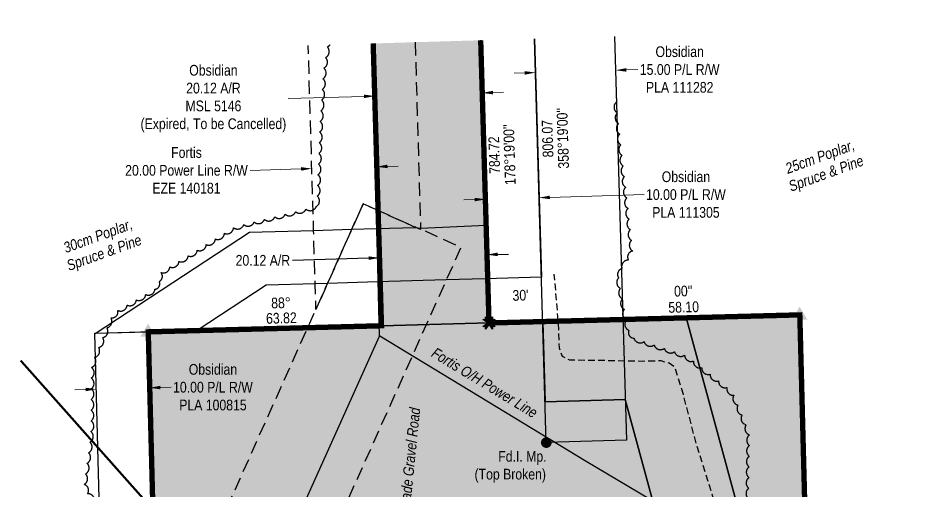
# Model space of a CAD drawing. Extents: x 628917 to 632031, y 5832159 to 5834819.
# Drawn here: x 630251 to 631090, y 5832988 to 5833430 of the extents above; entities that cross this region are included whole.
import ezdxf
from ezdxf.enums import TextEntityAlignment as Align

# ---------------------------------------------------------------- set-up
doc = ezdxf.new("R2010")
doc.units = 0
doc.header["$LTSCALE"] = 5
doc.header["$PDMODE"] = 34
doc.header["$PDSIZE"] = 0.03
for name, pattern in [('0', [1, 1, 0]), ('CENTERLINEX3', [5, 2.5, -1, 0.5, -1]), ('DASHDOT2', [12.7, 6.35, -3.175, 0, -3.175]), ('foc-FLOWLINE', [3.75, 2.5, -1.25]), ('UG_PIPE', [1.875, 1.25, -0.625])]:
    doc.linetypes.add(name, pattern=pattern)
doc.layers.get('Defpoints').update_dxf_attribs({"color": 9})
for name, color, linetype in [('AS-PIPE-UG', 44, 'UG_PIPE'), ('AS-POWER', 104, 'foc-POWER'), ('AS-POWER-T', 104, 'Continuous'), ('AS-ROADS', 254, 'Continuous'), ('AS-WILDLIFE', 131, 'DASHDOT2'), ('C-RW', 13, 'Continuous'), ('F-EZE', 190, 'foc-FLOWLINE'), ('L-BD', 7, 'Continuous'), ('L-MON', 1, 'Continuous'), ('P-PROPOSED', 10, 'Continuous'), ('P-PROPOSED-H', 21, 'Continuous'), ('P-TXT', 4, 'Continuous'), ('T-BUSH', 110, '0'), ('T-BUSH-T', 110, 'Continuous')]:
    doc.layers.add(name, color=color, linetype=linetype)
doc.layers.add('AS-TRAPPER BOUNDARY', color=7, linetype='CENTERLINEX3', true_color=0xb85c00, transparency=0.6)
for name, color, linetype, lineweight in [('C-AR-T', 13, 'Continuous', 9), ('C-RW-T', 13, 'Continuous', 9), ('F-EZE-T', 190, 'Continuous', 9), ('T-TEXT', 48, 'Continuous', 18)]:
    doc.layers.add(name, color=color, linetype=linetype, lineweight=lineweight)
doc.styles.add('80CG', font='ARIALN.TTF', dxfattribs={"height": 10})
doc.styles.add('80L', font='ARIALN.TTF', dxfattribs={"height": 10})
doc.styles.add('80LS', font='ARIALNI.TTF', dxfattribs={"height": 10})
doc.styles.add('foc-LtypeFont', font='ARIALN.TTF', dxfattribs={"height": 7.35})
doc.linetypes.add('foc-POWER', pattern='A,6,-1,["P",foc-LtypeFont,S=0.2,R=0,X=-0.625,Y=-0.75],-1.24,4', length=12.24)
doc.dimstyles.new('Compass 5 000', dxfattribs={"dimscale": 5, "dimtxt": 9, "dimasz": 2, "dimexe": 0.2, "dimexo": 0.0625, "dimgap": 0.5, "dimtad": 0, "dimtih": 1, "dimtoh": 1, "dimzin": 0, "dimdsep": 46, "dimtxsty": '80CG', "dimcen": 0.1, "dimse1": 1, "dimse2": 1, "dimclrd": 256, "dimclrt": 256, "dimaunit": 1, "dimadec": 4, "dimazin": 0, "dimtfac": 0.06, "dimtofl": 0, "dimtmove": 0, "dimatfit": 1, "dimfxl": 0.2, "dimtolj": 1, "dimtzin": 0, "dimlwd": -1, "dimarcsym": 0})

# ---------------------------------------------------------------- blocks, each defined once
blk = doc.blocks.new('*D78')
at = {"layer": 'C-RW-T', "transparency": 16777216}
for p, q in [((630724.97, 5833378.14), (630714.98, 5833377.85)), ((630819.88, 5833380.93), (630830.69, 5833381.25))]:
    blk.add_line(p, q, dxfattribs=at)
for points in [[(630724.93, 5833379.81), (630725.02, 5833376.48), (630734.97, 5833378.44)], [(630819.83, 5833382.6), (630819.93, 5833379.27), (630809.89, 5833380.64)]]:
    blk.add_solid(points, dxfattribs=at)
at = {"layer": 'Defpoints', "color": 0, "transparency": 16777216}
for p in [(630809.89, 5833380.64), (630735.32, 5833366.49), (630810.24, 5833368.69)]:
    blk.add_point(p, dxfattribs=at)
at = {"layer": 'C-RW-T', "transparency": 16777216, "insert": (630869.78, 5833381.25), "char_height": 10, "attachment_point": 5, "style": '80CG'}
blk.add_mtext('\\A1;Obsidian\\P15.00 P/L R/W\\PPLA 111282', dxfattribs=at)
blk = doc.blocks.new('*D79')
at = {"layer": 'C-RW-T', "transparency": 16777216}
for p, q in [((630678.17, 5833259.66), (630668.17, 5833259.36)), ((630748.4, 5833261.72), (630836.53, 5833264.31))]:
    blk.add_line(p, q, dxfattribs=at)
for points in [[(630678.12, 5833261.32), (630678.22, 5833257.99), (630688.16, 5833259.95)], [(630748.35, 5833263.39), (630748.45, 5833260.06), (630738.41, 5833261.43)]]:
    blk.add_solid(points, dxfattribs=at)
at = {"layer": 'Defpoints', "color": 0, "transparency": 16777216}
for p in [(630688.14, 5833260.77), (630738.38, 5833262.25), (630738.41, 5833261.43)]:
    blk.add_point(p, dxfattribs=at)
at = {"layer": 'C-RW-T', "transparency": 16777216, "insert": (630875.61, 5833264.31), "char_height": 10, "attachment_point": 5, "style": '80CG'}
blk.add_mtext('\\A1;Obsidian\\P10.00 P/L R/W\\PPLA 111305', dxfattribs=at)
blk = doc.blocks.new('*D80')
at = {"layer": 'C-AR-T', "transparency": 16777216}
for p, q in [((630695.24, 5833359.74), (630705.23, 5833360.03)), ((630574.76, 5833356.2), (630503.91, 5833354.11))]:
    blk.add_line(p, q, dxfattribs=at)
for points in [[(630574.71, 5833357.86), (630574.81, 5833354.53), (630584.75, 5833356.49)], [(630695.19, 5833361.4), (630695.28, 5833358.07), (630685.24, 5833359.44)]]:
    blk.add_solid(points, dxfattribs=at)
at = {"layer": 'Defpoints', "color": 0, "transparency": 16777216}
for p in [(630685.21, 5833360.47), (630584.72, 5833357.51), (630584.75, 5833356.49)]:
    blk.add_point(p, dxfattribs=at)
at = {"layer": 'C-AR-T', "transparency": 16777216, "insert": (630433.98, 5833354.11), "char_height": 10, "attachment_point": 5, "style": '80CG'}
blk.add_mtext('\\A1;Obsidian\\P20.12 A/R\\PMSL 5146\\P(Expired, To be Cancelled)', dxfattribs=at)
blk = doc.blocks.new('*D81')
at = {"layer": 'Defpoints', "color": 0, "transparency": 16777216}
for p in [(630525.96, 5833288.63), (630526.04, 5833285.82), (630586.78, 5833287.58)]:
    blk.add_point(p, dxfattribs=at)
at = {"layer": 'F-EZE-T', "transparency": 16777216}
for p, q in [((630596.69, 5833290.68), (630606.69, 5833290.97)), ((630515.96, 5833288.34), (630468.39, 5833286.95))]:
    blk.add_line(p, q, dxfattribs=at)
for points in [[(630596.64, 5833292.35), (630596.74, 5833289.02), (630586.69, 5833290.39)], [(630515.91, 5833290), (630516.01, 5833286.67), (630525.96, 5833288.63)]]:
    blk.add_solid(points, dxfattribs=at)
at = {"layer": 'F-EZE-T', "transparency": 16777216, "insert": (630408.8, 5833286.95), "char_height": 10, "attachment_point": 5, "style": '80CG'}
blk.add_mtext('\\A1;Fortis\\P20.00 Power Line R/W\\PEZE 140181', dxfattribs=at)
blk = doc.blocks.new('*D82')
at = {"layer": 'C-RW-T', "transparency": 16777216}
for p, q in [((630314.5, 5833082.05), (630304.5, 5833081.79)), ((630384.44, 5833083.87), (630394.44, 5833084.13))]:
    blk.add_line(p, q, dxfattribs=at)
for points in [[(630314.46, 5833083.72), (630314.55, 5833080.39), (630324.5, 5833082.31)], [(630384.4, 5833085.54), (630384.49, 5833082.21), (630374.45, 5833083.61)]]:
    blk.add_solid(points, dxfattribs=at)
at = {"layer": 'Defpoints', "color": 0, "transparency": 16777216}
for p in [(630324.5, 5833082.31), (630325.98, 5833025.26), (630375.93, 5833026.56)]:
    blk.add_point(p, dxfattribs=at)
at = {"layer": 'C-RW-T', "transparency": 16777216, "insert": (630433.53, 5833084.13), "char_height": 10, "attachment_point": 5, "style": '80CG'}
blk.add_mtext('\\A1;Obsidian\\P10.00 P/L R/W\\PPLA 100815', dxfattribs=at)
blk = doc.blocks.new('fdia')
at = {"color": 255, "const_width": 1}
blk.add_lwpolyline([(-0.5, 0, 1), (0.5, 0, 1)], format="xyb", close=True, dxfattribs=at)
blk = doc.blocks.new('Fdiaa')
blk.add_blockref('fdia', (0, 0))
blk = doc.blocks.new('fdib')
at = {"color": 1, "const_width": 1.6}
blk.add_lwpolyline([(-0.4, 0, 1), (0.4, 0, 1)], format="xyb", close=True, dxfattribs=at)
at = {"color": 1}
blk.add_circle((0, 0), 0.8, dxfattribs=at)
blk = doc.blocks.new('Fdibb')
blk.add_blockref('fdib', (0, 0))
blk = doc.blocks.new('fdicc')
for name in ['Fdibb', 'Fdiaa']:
    blk.add_blockref(name, (0, 0))
blk = doc.blocks.new('FDI')
blk.add_blockref('fdicc', (0, 0))
blk = doc.blocks.new('STRIA')
blk.add_hatch(color=255).paths.add_polyline_path([(-0.04, 1.52), (-1.47, -0.87), (1.39, -0.87)])
blk = doc.blocks.new('STRIAA')
blk.add_blockref('STRIA', (0, 0))
blk = doc.blocks.new('STRIB')
at = {"color": 1}
blk.add_solid([(-1.12, -0.67), (-0.04, 1.13), (1.04, -0.67)], dxfattribs=at)
blk = doc.blocks.new('STRIBB')
blk.add_blockref('STRIB', (0, 0))
blk = doc.blocks.new('STRICC')
for name in ['STRIAA', 'STRIBB']:
    blk.add_blockref(name, (0, 0))
blk = doc.blocks.new('fdspike')
blk.add_blockref('STRICC', (0, 0))
blk = doc.blocks.new('TEMP')
h = blk.add_hatch(color=255)
h.dxf.hatch_style = 1
h.paths.add_polyline_path([(0, 0.25), (-0.67, 1.15), (-0.67, 0.67), (-1.15, 0.67), (-0.25, 0), (-1.15, -0.67), (-0.67, -0.67), (-0.67, -1.15), (0, -0.25), (0.67, -1.15), (0.67, -0.67), (1.15, -0.67), (0.25, 0), (1.15, 0.67), (0.67, 0.67), (0.67, 1.15)])
h.paths.add_polyline_path([(0.57, 0.85), (0.57, 0.57), (0.85, 0.57), (0.08, 0), (0.85, -0.57), (0.57, -0.57), (0.57, -0.85), (0, -0.08), (-0.57, -0.85), (-0.57, -0.57), (-0.85, -0.57), (-0.08, 0), (-0.85, 0.57), (-0.57, 0.57), (-0.57, 0.85), (0, 0.08)], flags=16)
h = blk.add_hatch(color=1)
h.dxf.hatch_style = 1
h.paths.add_polyline_path([(0, 0.08), (-0.57, 0.85), (-0.57, 0.57), (-0.85, 0.57), (-0.08, 0), (-0.85, -0.57), (-0.57, -0.57), (-0.57, -0.85), (0, -0.08), (0.57, -0.85), (0.57, -0.57), (0.85, -0.57), (0.08, 0), (0.85, 0.57), (0.57, 0.57), (0.57, 0.85)])
at = {"color": 1}
for p, q in [((-0.08, 0), (0.08, 0)), ((0, 0.08), (0, -0.08))]:
    blk.add_line(p, q, dxfattribs=at)
at = {"color": 255, "flags": 128}
blk.add_lwpolyline([(-0.25, 0), (-1.15, 0.67), (-0.67, 0.67), (-0.67, 1.15), (0, 0.25), (0.67, 1.15), (0.67, 0.67), (1.15, 0.67), (0.25, 0), (1.15, -0.67), (0.67, -0.67), (0.67, -1.15), (0, -0.25), (-0.67, -1.15), (-0.67, -0.67), (-1.15, -0.67)], close=True, dxfattribs=at)
at = {"color": 1, "flags": 128}
blk.add_lwpolyline([(-0.08, 0), (-0.85, 0.57), (-0.57, 0.57), (-0.57, 0.85), (0, 0.08), (0.57, 0.85), (0.57, 0.57), (0.85, 0.57), (0.08, 0), (0.85, -0.57), (0.57, -0.57), (0.57, -0.85), (0, -0.08), (-0.57, -0.85), (-0.57, -0.57), (-0.85, -0.57)], close=True, dxfattribs=at)
blk = doc.blocks.new('*D91')
at = {"layer": 'Defpoints', "color": 0, "transparency": 16777216}
for p in [(630688.49, 5833248.74), (630588, 5833245.79), (630589.2, 5833205.18)]:
    blk.add_point(p, dxfattribs=at)
at = {"layer": 'P-TXT', "transparency": 16777216}
for p, q in [((630699.68, 5833208.43), (630709.68, 5833208.72)), ((630579.2, 5833204.89), (630507.94, 5833202.79))]:
    blk.add_line(p, q, dxfattribs=at)
for points in [[(630699.63, 5833210.09), (630699.73, 5833206.76), (630689.69, 5833208.13)], [(630579.15, 5833206.55), (630579.25, 5833203.22), (630589.2, 5833205.18)]]:
    blk.add_solid(points, dxfattribs=at)
at = {"layer": 'P-TXT', "transparency": 16777216, "insert": (630480.21, 5833202.79), "char_height": 10, "attachment_point": 5, "style": '80CG'}
blk.add_mtext('\\A1;20.12 A/R', dxfattribs=at)

msp = doc.modelspace()

# ---------------------------------------------------------------- hatches: boundary and pattern name
at = {"layer": 'P-PROPOSED-H'}
h = msp.add_hatch(color=256, dxfattribs=at)
h.dxf.hatch_style = 1
h.paths.add_polyline_path([(630683.795, 5833408.652), (630583.306, 5833405.699), (630591.064, 5833141.634), (630691.563, 5833144.252), (630690.345, 5833185.683)])
h = msp.add_hatch(color=256, dxfattribs=at)
h.dxf.hatch_style = 1
h.paths.add_polyline_path([(630982.063, 5833151.821), (630691.563, 5833144.252), (630591.064, 5833141.634), (630373.084, 5833135.955), (630388.95, 5832526.976), (630997.929, 5832542.842)])

# ---------------------------------------------------------------- linework, layer by layer
at = {"layer": 'AS-PIPE-UG', "flags": 128}
msp.add_lwpolyline([(631087.275, 5832640.17), (631021.929, 5832638.621), (630982.968, 5832639.425), (630959.171, 5832643.569), (630956.332, 5832651.596), (630956.302, 5832670.61), (630953.193, 5832697.016), (630944.036, 5832770.141), (630932.455, 5832844.551), (630926.662, 5832879.089), (630901.825, 5832978.465), (630885.816, 5833029.633), (630873.23, 5833077.326), (630865.313, 5833102.733), (630859.889, 5833106.582), (630852.402, 5833108.756), (630834.913, 5833108.361), (630793.457, 5833109.161), (630767.036, 5833109.411), (630760.243, 5833112.919), (630757.449, 5833120.612), (630756.41, 5833144.434), (630752.616, 5833189.978)], dxfattribs=at)
at = {"layer": 'AS-POWER', "flags": 128}
for points in [[(630327.316, 5832319.812), (630516.676, 5832511.149), (630452.493, 5832827.706), (630589.301, 5833132.038), (630582.548, 5833405.677)], [(630589.596, 5833132.183), (630782.406, 5833014.883), (631061.371, 5832849.264), (631087.275, 5832841.376)]]:
    msp.add_lwpolyline(points, dxfattribs=at)
at = {"layer": 'AS-ROADS', "const_width": 24.992, "flags": 128}
msp.add_lwpolyline([(630304.788, 5832342.152), (630327.845, 5832365.738), (630441.257, 5832502.317), (630535.82, 5832686.369), (630604.671, 5832883.442), (630626.619, 5833102.028), (630616.158, 5833406.664)], dxfattribs=at)
at = {"layer": 'AS-TRAPPER BOUNDARY', "color": 114, "true_color": 0x008f47, "const_width": 4.997, "flags": 128}
for points in [[(630583.306, 5833405.699), (630591.064, 5833141.634), (630373.084, 5833135.955), (630380.97, 5832833.259), (630377.025, 5832833.076), (630343.756, 5832831.369), (630253.775, 5832826.755)], [(631087.275, 5832829.274), (630990.542, 5832826.37), (630982.063, 5833151.821), (630691.563, 5833144.252), (630683.795, 5833408.652)]]:
    msp.add_lwpolyline(points, dxfattribs=at)
at = {"layer": 'AS-WILDLIFE', "const_width": 1.999, "flags": 128}
msp.add_lwpolyline([(630253.775, 5833109.164), (630526.529, 5832801.788), (630687.413, 5832620.481), (630940.833, 5832334.893)], dxfattribs=at)
at = {"layer": 'C-RW'}
for points in [[(630734.039, 5833410.128), (630740.589, 5833187.184), (630687.981, 5833185.614), (630651.628, 5833184.525), (630587.479, 5833182.606), (630540.623, 5833181.203), (630529.085, 5833180.858), (630483.358, 5833179.561), (630418.697, 5833137.143), (630323.562, 5833134.492), (630467.71, 5833229.054), (630527.634, 5833230.85), (630563.334, 5833231.918), (630585.979, 5833232.597), (630623.065, 5833233.709), (630627.57, 5833232.96), (630688.877, 5833235.675), (630683.795, 5833408.652)], [(630808.955, 5833412.329), (630820.053, 5833034.606), (630745.136, 5833032.405), (630734.039, 5833410.128)], [(631087.275, 5832601.926), (630947.959, 5832597.744), (630818.908, 5833072.593), (630744.019, 5833070.404), (630741.819, 5833145.321), (630875.747, 5833149.236), (631004.785, 5832674.433), (631087.275, 5832676.909)], [(630253.775, 5832406.341), (630339.848, 5832493.14), (630323.135, 5833134.653), (630373.084, 5833135.955), (630390.36, 5832472.868), (630302.797, 5832384.255), (630282.759, 5832363.997)]]:
    msp.add_lwpolyline(points, dxfattribs=at)
at = {"layer": 'C-RW', "flags": 128}
for points in [[(631087.275, 5832676.909), (631004.789, 5832674.433), (630875.778, 5833149.237), (630741.819, 5833145.321), (630744.02, 5833070.404), (630818.937, 5833072.594), (630947.959, 5832597.744), (631087.275, 5832601.926)], [(631087.275, 5832601.926), (630947.959, 5832597.744), (630818.908, 5833072.593), (630744.019, 5833070.404), (630741.829, 5833145.321), (630875.747, 5833149.236), (631004.785, 5832674.433), (631087.275, 5832676.909)]]:
    msp.add_lwpolyline(points, dxfattribs=at)
at = {"layer": 'F-EZE', "flags": 128}
for points in [[(630622.517, 5833406.851), (630627.543, 5833233.842), (630627.607, 5833231.672), (630623.065, 5833233.709), (630585.44, 5833250.556), (630573.98, 5833255.69), (630563.334, 5833231.918), (630540.623, 5833181.203), (630529.779, 5833156.988), (630529.085, 5833180.858), (630527.634, 5833230.85), (630522.607, 5833403.916)], [(630441.755, 5832594.44), (630424.619, 5832678.603), (630413.168, 5832734.833), (630393.451, 5832833.87), (630390.527, 5832846.038), (630393.152, 5832851.9), (630407.833, 5832884.69), (630523.946, 5833143.963), (630529.779, 5833156.988), (630540.623, 5833181.203), (630563.334, 5833231.918), (630573.98, 5833255.69), (630585.44, 5833250.556), (630623.065, 5833233.709), (630627.583, 5833232.472), (630665.201, 5833214.838), (630651.628, 5833184.525), (630519.927, 5832890.434), (630496.996, 5832839.226), (630494.878, 5832834.5), (630555.811, 5832535.26), (630561.669, 5832506.474), (630352.728, 5832294.612)]]:
    msp.add_lwpolyline(points, dxfattribs=at)
at = {"layer": 'P-PROPOSED', "flags": 128}
msp.add_lwpolyline([(630683.795, 5833408.652), (630690.345, 5833185.683), (630691.563, 5833144.252), (630591.064, 5833141.634), (630583.306, 5833405.699)], dxfattribs=at)
msp.add_lwpolyline([(630691.563, 5833144.252), (630982.063, 5833151.821), (630997.929, 5832542.842), (630388.95, 5832526.976), (630373.084, 5833135.955), (630591.064, 5833141.634)], close=True, dxfattribs=at)
at = {"layer": 'T-BUSH', "flags": 128}
for points in [[(630253.775, 5832784.904, 0.3442123), (630260.53, 5832788.182, 0.5205671), (630270.404, 5832789.724, 0.5205671), (630280.277, 5832791.266, 0.5205671), (630290.151, 5832792.807, 0.5205671), (630300.024, 5832794.349, 0.5205671), (630302.085, 5832802.162, 0.5205671), (630301.456, 5832812.136, 0.5205671), (630300.827, 5832822.109, 0.5205671), (630300.198, 5832832.082, 0.5205671), (630299.568, 5832842.056, 0.5205671), (630298.939, 5832852.029, 0.5205671), (630293.094, 5832859.732, 0.5205671), (630286.223, 5832866.988, 0.5205671), (630279.351, 5832874.244, 0.5205671), (630280.618, 5832882.706, 0.5205671), (630285.089, 5832891.644, 0.5205671), (630289.559, 5832900.581, 0.5205671), (630294.03, 5832909.519, 0.5205671), (630299.084, 5832918.06, 0.5205671), (630305.741, 5832925.513, 0.5205671), (630312.398, 5832932.966, 0.5205671), (630319.055, 5832940.419, 0.5205671), (630324.99, 5832948.172, 0.5205671), (630325.561, 5832958.149, 0.5205671), (630326.133, 5832968.125, 0.5205671), (630322.553, 5832976.78, 0.5205671), (630316.316, 5832984.588, 0.5205671), (630313.027, 5832993.2, 0.5205671), (630314.437, 5833003.094, 0.5205671), (630315.847, 5833012.987, 0.5205671), (630317.257, 5833022.88, 0.5205671), (630318.666, 5833032.773, 0.5205671), (630319.57, 5833042.703, 0.5205671), (630319.586, 5833052.696, 0.5205671), (630319.602, 5833062.689, 0.5205671), (630319.618, 5833072.683, 0.5205671), (630319.716, 5833082.675, 0.5205671), (630319.86, 5833092.667, 0.5205671), (630320.004, 5833102.659, 0.5205671), (630322.87, 5833112.087, 0.5205671), (630326.712, 5833121.312, 0.5205671), (630330.554, 5833130.537, 0.5205671), (630334.396, 5833139.763, 0.5205671), (630338.238, 5833148.988, 0.5205671), (630344.656, 5833155.942, 0.5205671), (630353.326, 5833160.912, 0.5205671), (630361.996, 5833165.882, 0.5205671), (630370.665, 5833170.852, 0.5205671), (630379.335, 5833175.822, 0.5205671), (630383.347, 5833183.021, 0.5205671), (630384.675, 5833191.543, 0.5205671), (630393.237, 5833196.696, 0.5205671), (630401.799, 5833201.849, 0.5205671), (630410.36, 5833207.003, 0.5205671), (630418.848, 5833212.277, 0.5205671), (630427.336, 5833217.552, 0.5205671), (630435.824, 5833222.826, 0.5205671), (630444.312, 5833228.1, 0.5205671), (630452.8, 5833233.375, 0.5205671), (630462.311, 5833236.233, 0.5205671), (630472.006, 5833238.658, 0.5205671), (630481.7, 5833241.082, 0.5205671), (630491.395, 5833243.506, 0.5205671), (630501.09, 5833245.931, 0.5205671), (630510.784, 5833248.355, 0.5205671), (630520.479, 5833250.779, 0.5205671), (630530.174, 5833253.203, 0.5205671), (630530.912, 5833262.903, 0.5205671), (630531.296, 5833272.888, 0.5205671), (630531.681, 5833282.874, 0.5205671), (630532.066, 5833292.86, 0.5205671), (630532.451, 5833302.846, 0.5205671), (630532.836, 5833312.832, 0.5205671), (630533.221, 5833322.817, 0.5205671), (630533.661, 5833332.8, 0.5205671), (630534.326, 5833342.771, 0.5205671), (630534.991, 5833352.742, 0.5205671), (630535.655, 5833362.714, 0.5205671), (630536.32, 5833372.685, 0.5205671), (630537.067, 5833382.646, 0.5205671), (630538.759, 5833392.495, 0.5205671), (630540.451, 5833402.344, 0.138179), (630542.949, 5833404.513)], [(630810.472, 5833350.669, 0.520567), (630811.573, 5833340.737, 0.5205671), (630812.673, 5833330.804, 0.5205671), (630813.774, 5833320.872, 0.5205671), (630814.875, 5833310.939, 0.5205671), (630815.976, 5833301.007, 0.5205671), (630817.076, 5833291.075, 0.5205671), (630818.177, 5833281.142, 0.5205671), (630819.278, 5833271.21, 0.5205671), (630820.379, 5833261.277, 0.5205671), (630821.479, 5833251.345, 0.5205671), (630822.58, 5833241.413, 0.5205671), (630823.681, 5833231.48, 0.5205671), (630824.781, 5833221.548, 0.5205671), (630825.882, 5833211.615, 0.5205671), (630821.847, 5833203.089, 0.5205671), (630815.84, 5833195.103, 0.5205671), (630812.69, 5833186.444, 0.5205671), (630814.499, 5833176.616, 0.5205671), (630816.308, 5833166.788, 0.5205671), (630818.118, 5833156.96, 0.5205671), (630820.061, 5833147.159, 0.5205671), (630822.273, 5833137.414, 0.5205671), (630827.007, 5833129.954, 0.5205671), (630836.488, 5833126.797, 0.5205671), (630845.97, 5833123.64, 0.5205671), (630855.451, 5833120.483, 0.5205671), (630864.932, 5833117.325, 0.5205671), (630874.414, 5833114.168, 0.5205671), (630882.599, 5833108.609, 0.5205671), (630890.447, 5833102.421, 0.5205671), (630898.294, 5833096.233, 0.5205671), (630906.141, 5833090.046, 0.5205671), (630913.988, 5833083.858, 0.5205671), (630920.501, 5833076.662, 0.5205671), (630924.31, 5833067.423, 0.5205671), (630928.119, 5833058.185, 0.5205671), (630931.928, 5833048.946, 0.5205671), (630935.14, 5833039.593, 0.5205671), (630935, 5833029.601, 0.5205671), (630934.86, 5833019.609, 0.5205671), (630934.72, 5833009.616, 0.5205671), (630934.58, 5832999.624, 0.5205671), (630934.44, 5832989.632, 0.5205671), (630934.301, 5832979.64, 0.5205671), (630934.161, 5832969.648, 0.5205671), (630940.523, 5832966.93, 0.5205671), (630950.437, 5832968.185, 0.5205671), (630960.351, 5832969.441, 0.5205671), (630970.265, 5832970.696, 0.5205671), (630978.388, 5832967.781, 0.5205671), (630984.303, 5832959.726, 0.5205671), (630990.218, 5832951.672, 0.5205671), (630996.133, 5832943.617, 0.5205671), (631002.048, 5832935.562, 0.5205671), (631007.963, 5832927.508, 0.5205671), (631013.878, 5832919.453, 0.5205671), (631022.34, 5832914.988, 0.5205671), (631031.896, 5832912.064, 0.5205671), (631041.452, 5832909.141, 0.5205671), (631051.008, 5832906.218, 0.5205671), (631060.564, 5832903.294, 0.5205671), (631070.12, 5832900.371, 0.5205671), (631079.676, 5832897.448, 0.4098685), (631087.275, 5832893.503, 0.4098685)]]:
    msp.add_lwpolyline(points, format="xyb", dxfattribs=at)

# ---------------------------------------------------------------- block references
at = {"layer": 'L-MON', "color": 3}
for name, p, xscale, yscale, zscale in [('fdspike', (630982.063, 5833151.821), 4.998301600000006, 4.998301600000006, 4.998301600000006), ('TEMP', (630691.563, 5833144.252), 4.998301600000006, 4.998301600000006, 4.998301600000006), ('fdspike', (630373.135, 5833135.872), 4.998301600000006, 4.998301600000006, 4.998301600000006), ('FDI', (630745.136, 5833032.405), 4.996603776912515, 4.996603776912515, 4.996603776912515)]:
    msp.add_blockref(name, p, dxfattribs=dict(at, xscale=xscale, yscale=yscale, zscale=zscale))

# ---------------------------------------------------------------- texts
at = {"layer": 'AS-POWER-T', "insert": (630641.673, 5833122.109), "char_height": 9.98901, "attachment_point": 1, "rotation": 328.684785, "style": '80L'}
msp.add_mtext_dynamic_manual_height_columns('\\pi0.345;{\\fArial Narrow|b0|i1|c0|p34;Fortis O/H Power Line}', width=112.41569, gutter_width=49.979, heights=[0], dxfattribs=at)
at = {"layer": 'L-BD', "style": '80L'}
for s, rotation, p in [("358°19'00''", 91.6829, (630760.526, 5833317.042)), ('806.07', 91.6829, (630746.287, 5833316.624)), ("178°19'00''", 91.6829, (630710.69, 5833301.661)), ('784.72', 91.6829, (630696.451, 5833301.242)), ("30'", 1.5004, (630721.005, 5833170.181)), ("00''", 1.5004, (630873.109, 5833174.144)), ('88°', 1.5004, (630497.125, 5833163.09)), ('58.10', 1.5004, (630873.502, 5833159.155)), ('63.82', 1.5004, (630497.498, 5833148.85))]:
    msp.add_text(s, height=9.9966, rotation=rotation, dxfattribs=at).set_placement(p, align=Align.MIDDLE)
at = {"layer": 'L-MON', "insert": (630677.27, 5833024.496), "char_height": 9.98504, "attachment_point": 1, "style": '80L', "bg_fill": 1, "box_fill_scale": 1.15, "bg_fill_color": 21, "bg_fill_transparency": 0}
msp.add_mtext_dynamic_manual_height_columns('\\pi22.951;Fd.I. Mp.\\P\\pi0.78777;(Top Broken)', width=66.15366, gutter_width=50, heights=[0], dxfattribs=at)
at = {"layer": 'T-BUSH-T', "char_height": 9.9966, "width": 73.02198, "attachment_point": 2, "rotation": 20, "style": '80LS'}
for s, insert in [('25cm Poplar,\\PSpruce & Pine', (630999.171, 5833304.569)), ('30cm Poplar,\\PSpruce & Pine', (630324.329, 5833230.458))]:
    msp.add_mtext(s, dxfattribs=dict(at, insert=insert))
at = {"layer": 'T-TEXT', "insert": (630610.141, 5832993.42), "char_height": 9.99321, "width": 145.73764, "attachment_point": 2, "rotation": 84.266318, "style": '80LS'}
msp.add_mtext('5m High Grade Gravel Road', dxfattribs=at)

# ---------------------------------------------------------------- dimensions: what is measured, and where the dimension line sits
at = {"layer": 'C-AR-T'}
dim = msp.add_linear_dim(base=(630584.752, 5833356.49), p1=(630685.21, 5833360.465), p2=(630584.722, 5833357.513), angle=181.682866, text='Obsidian\\P20.12 A/R\\PMSL 5146\\P(Expired, To be Cancelled)', dimstyle='Compass 5 000', dxfattribs=at)
dim.commit()
dim.dimension.update_dxf_attribs({"geometry": '*D80', "text_midpoint": (630433.976, 5833354.115), "dimtype": 161})
at = {"layer": 'C-RW-T'}
for base, p1, p2, angle, text, picture, middle in [((630809.886, 5833380.639), (630735.321, 5833366.493), (630810.237, 5833368.694), 1.682866, 'Obsidian\\P15.00 P/L R/W\\PPLA 111282', '*D78', (630869.776, 5833381.251)), ((630738.407, 5833261.428), (630688.139, 5833260.773), (630738.383, 5833262.249), 1.682866, 'Obsidian\\P10.00 P/L R/W\\PPLA 111305', '*D79', (630875.614, 5833264.311)), ((630324.498, 5833082.312), (630375.934, 5833026.561), (630325.985, 5833025.259), 181.492445, 'Obsidian\\P10.00 P/L R/W\\PPLA 100815', '*D82', (630433.526, 5833084.134))]:
    dim = msp.add_linear_dim(base=base, p1=p1, p2=p2, angle=angle, text=text, dimstyle='Compass 5 000', dxfattribs=at)
    dim.commit()
    dim.dimension.update_dxf_attribs({"geometry": picture, "text_midpoint": middle, "dimtype": 161})
at = {"layer": 'F-EZE-T'}
dim = msp.add_linear_dim(base=(630525.956, 5833288.626), p1=(630586.777, 5833287.582), p2=(630526.037, 5833285.817), angle=181.663979, text='Fortis\\P20.00 Power Line R/W\\PEZE 140181', dimstyle='Compass 5 000', dxfattribs=at)
dim.commit()
dim.dimension.update_dxf_attribs({"geometry": '*D81', "text_midpoint": (630408.796, 5833286.954), "dimtype": 161})
at = {"layer": 'P-TXT'}
dim = msp.add_linear_dim(base=(630589.197, 5833205.181), p1=(630688.493, 5833248.74), p2=(630588.004, 5833245.787), angle=181.682866, text='20.12 A/R', dimstyle='Compass 5 000', dxfattribs=at)
dim.commit()
dim.dimension.update_dxf_attribs({"geometry": '*D91', "text_midpoint": (630480.209, 5833202.794), "dimtype": 161})

doc.saveas('drawing.dxf')
